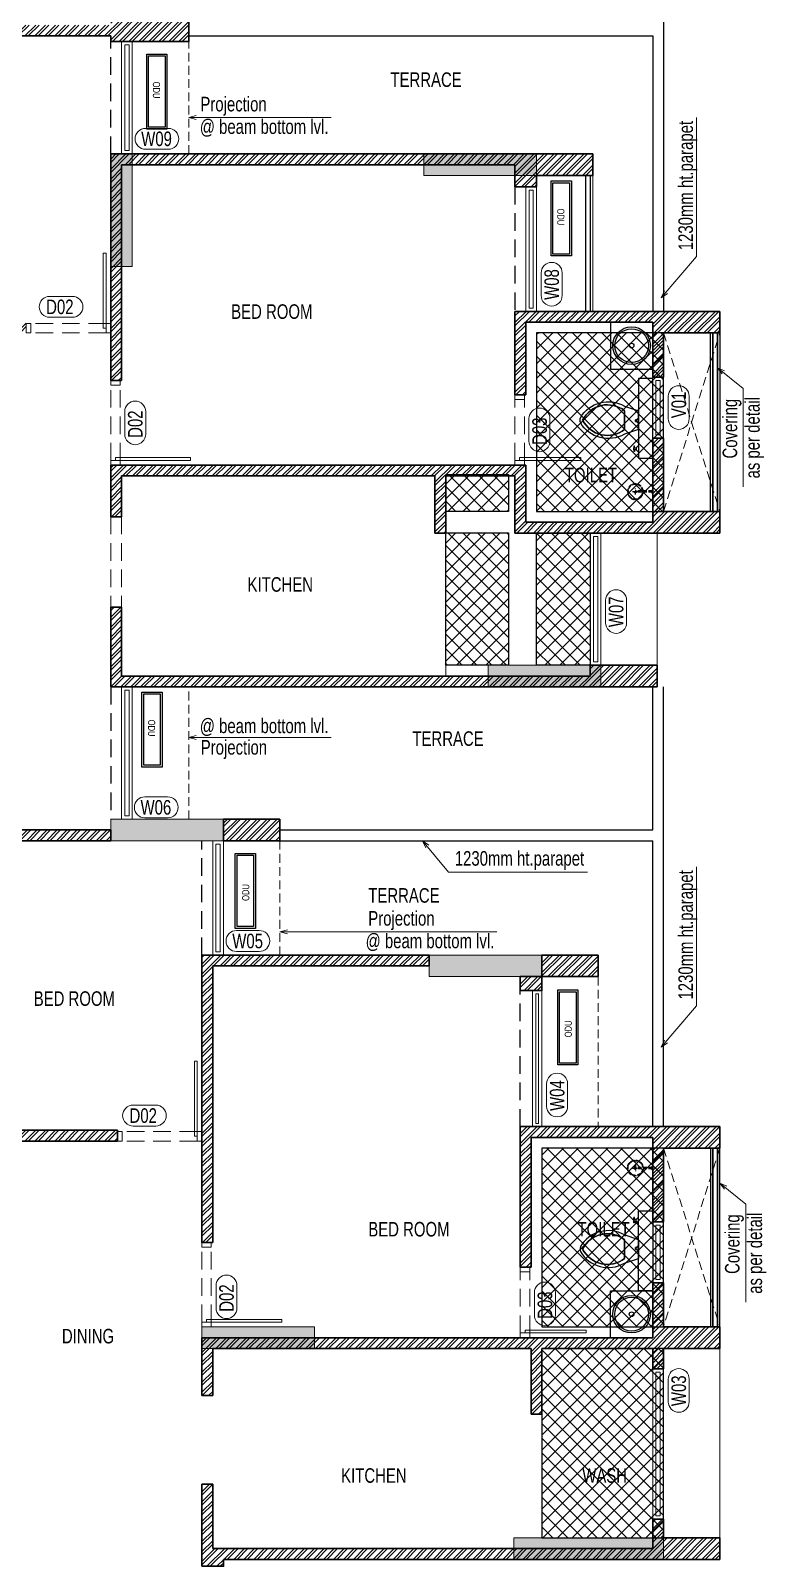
# Model space of a CAD drawing. Header units: inches. Extents: x 853900 to 962947, y 469960 to 560972.
# Drawn here: x 871256 to 879093, y 514553 to 530841 of the extents above; entities that cross this region are included whole.
import ezdxf
from ezdxf.enums import TextEntityAlignment as Align

# ---------------------------------------------------------------- set-up
doc = ezdxf.new("R2010")
doc.units = ezdxf.units.IN
doc.header["$LTSCALE"] = 750
doc.linetypes.add('HIDDEN', pattern=[0.375, 0.25, -0.125])
doc.linetypes.add('HIDDEN2', pattern=[0.1875, 0.125, -0.0625])
doc.layers.get('0').update_dxf_attribs({"color": 8})
for name, color, linetype, lineweight in [('COLUMN', 8, 'Continuous', 13), ('DOOR NO-MSA', 8, 'Continuous', 9), ('DOOR-MSA', 8, 'Continuous', 13), ('DOTTED LINE-MSA', 8, 'HIDDEN2', 13), ('ELE-01-MSA', 8, 'Continuous', 30), ('ELE-03-MSA', 8, 'Continuous', 18), ('ELE-04-MSA', 8, 'Continuous', 15), ('TEXT DETAIL-MSA', 8, 'Continuous', 13), ('TEXT ROOM NAME-MSA', 8, 'Continuous', 13), ('WALL HATCH-MSA', 253, 'Continuous', 9), ('WALL-MSA', 8, 'Continuous', 30), ('WINDOE NO-MAS', 8, 'Continuous', 9), ('WINDOW-MSA', 8, 'Continuous', 13)]:
    doc.layers.add(name, color=color, linetype=linetype, lineweight=lineweight)
for name, color, linetype in [('ELE-02-MSA', 8, 'Continuous'), ('HATCH-SUNK 300MM-MSA', 253, 'Continuous'), ('P.FIXTURE', 8, 'Continuous'), ('R.C.C HATCH-MSA', 253, 'Continuous')]:
    doc.layers.add(name, color=color, linetype=linetype)
doc.styles.add('125', font='swisscl.ttf', dxfattribs={"height": 125})
doc.styles.add('ARIAL', font='swisscl.ttf')
doc.styles.add('Arial Narrow', font='swisscl.ttf', dxfattribs={"height": 150})
doc.styles.add('Arial-Reg+0.8Sc', font='swisscl.ttf')
doc.styles.add('MtXpl_Swis721_LtCn_B', font='swisscl.ttf')
doc.dimstyles.new('100 K.T', dxfattribs={"dimtxt": 360, "dimasz": 80, "dimexe": 0.18, "dimexo": 0.0625, "dimgap": 1, "dimtad": 1, "dimdec": 0, "dimzin": 0, "dimdsep": 46, "dimtxsty": 'ARIAL', "dimblk": 'DOT', "dimcen": 0.09, "dimse1": 1, "dimse2": 1, "dimclrd": 50, "dimclrt": 256, "dimadec": 0, "dimazin": 0, "dimtfac": 1, "dimtdec": 0, "dimtofl": 0, "dimtmove": 1, "dimatfit": 0, "dimfxl": 1, "dimtolj": 1, "dimtzin": 0, "dimlwd": -1, "dimarcsym": 0})
pattern_1 = [(45, (-826309.495, -504339.46), (-53.0330086, 53.0330086), []), (45, (-826274.14, -504339.46), (-53.0330086, 53.0330086), [])]

# ---------------------------------------------------------------- blocks, each defined once
blk = doc.blocks.new('A$C59c041b7')
at = {"layer": 'HATCH-SUNK 300MM-MSA', "transparency": 33554559}
h = blk.add_hatch(dxfattribs=at)
h.set_pattern_fill('ANSI37', color=256, scale=35)
h.paths.add_polyline_path([(20726, -32653), (19374, -32653), (19374, -34555), (20726, -34555)])
h = blk.add_hatch(dxfattribs=at)
h.set_pattern_fill('ANSI37', color=256, scale=35)
h.paths.add_polyline_path([(18407, -34162), (19074, -34162), (19074, -34555), (18407, -34555)])
h = blk.add_hatch(dxfattribs=at)
h.set_pattern_fill('ANSI37', color=256, scale=35)
h.paths.add_polyline_path([(18407, -34785), (19074, -34785), (19074, -36194), (18407, -36194)])
h = blk.add_hatch(dxfattribs=at)
h.set_pattern_fill('ANSI37', color=256, scale=35)
h.paths.add_polyline_path([(19374, -34785), (19945, -34785), (19945, -36194), (19374, -36194)])
h = blk.add_hatch(dxfattribs=at)
h.set_pattern_fill('ANSI37', color=256, scale=35)
h.paths.add_polyline_path([(20726, -41340), (19431, -41340), (19431, -43242), (20726, -43242)])
h = blk.add_hatch(dxfattribs=at)
h.set_pattern_fill('ANSI37', color=256, scale=35)
h.paths.add_polyline_path([(20726, -43472), (19431, -43472), (19431, -45490), (20726, -45490)])
at = {"layer": 'HATCH-SUNK 300MM-MSA'}
for points in [[(20726, -32653), (19374, -32653), (19374, -34555), (20726, -34555)], [(18407, -34162), (19074, -34162), (19074, -34555), (18407, -34555)], [(18407, -34785), (19074, -34785), (19074, -36194), (18407, -36194)], [(19374, -34785), (19945, -34785), (19945, -36194), (19374, -36194)], [(20726, -41340), (19431, -41340), (19431, -43242), (20726, -43242)], [(20726, -43472), (19431, -43472), (19431, -45490), (20726, -45490)]]:
    blk.add_lwpolyline(points, close=True, dxfattribs=at)
blk = doc.blocks.new('t4tgg34')
for points in [[(375405, -62759), (375391, -62745), (375391, -62738), (375371, -62738), (375371, -62720), (375391, -62720), (375391, -62713), (375405, -62699), (375405, -62635), (375255, -62585, 0.412342), (374785, -62709, 0.132891), (374785, -62761, 0.412336), (375255, -62885), (375405, -62835)], [(375255, -62835, -0.475238), (374809, -62735, -0.475243), (375255, -62635)]]:
    blk.add_lwpolyline(points, format="xyb", close=True)
blk.add_lwpolyline([(375255, -62835), (375255, -62635, 0.475243), (374809, -62735, 0.475238), (375255, -62835, 0.489246)], format="xyb")
blk.add_lwpolyline([(375405, -62635), (375405, -62699), (375391, -62713), (375391, -62720), (375371, -62720), (375371, -62738), (375391, -62738), (375391, -62745), (375405, -62759), (375405, -62699), (375405, -62835)])
blk = doc.blocks.new('9')
at = {"linetype": 'Continuous'}
for p, q in [((709870, -390415), (709870, -390434)), ((709876, -390415), (709876, -390434)), ((709876, -390434), (709870, -390434))]:
    blk.add_line(p, q, dxfattribs=at)
for points in [[(709876, -390396), (709876, -390377), (709870, -390377), (709870, -390396)], [(709895, -390396), (709920, -390370), (709920, -390440), (709895, -390415)]]:
    blk.add_lwpolyline(points, dxfattribs=at)
blk.add_lwpolyline([(709895, -390415), (709870, -390415), (709870, -390396), (709895, -390396)], close=True, dxfattribs=at)
blk = doc.blocks.new('SHOWE')
at = {"linetype": 'HIDDEN', "ltscale": 0.2}
for p, q in [((3964261, -1171718), (3964261, -1171675)), ((3964261, -1171675), (3964263, -1171675)), ((3964261, -1171718), (3964263, -1171718)), ((3964264, -1171676), (3964264, -1171716)), ((3964269, -1171681), (3964269, -1171696)), ((3964269, -1171689), (3964438, -1171689)), ((3964269, -1171712), (3964269, -1171696)), ((3964269, -1171704), (3964438, -1171704)), ((3964479, -1171696), (3964416, -1171696)), ((3964447, -1171665), (3964447, -1171728))]:
    blk.add_line(p, q, dxfattribs=at)
for radius in [12.5, 10.6]:
    blk.add_circle((3964447, -1171696), radius, dxfattribs=at)
for centre, radius, start, end in [((3964262, -1171676), 1.76, 358.0282, 62.0821), ((3964262, -1171716), 1.76, 297.9179, 1.9718), ((3964260, -1171685), 10.1, 28.3436, 64.2104), ((3964260, -1171707), 10.1, 295.7896, 331.6564), ((3964447, -1171696), 84.1, 185.2383, 174.7617), ((3964447, -1171696), 81.4, 185.4105, 174.5895), ((3964447, -1171696), 78, 185.6496, 174.3504)]:
    blk.add_arc(centre, radius, start, end, dxfattribs=at)
blk = doc.blocks.new('A$C16cd5f5f')
at = {"layer": 'WINDOW-MSA', "ltscale": 5000}
for points in [[(50, 50), (50, 850), (80, 850), (80, 50)], [(0, 0), (50, 0), (50, 100), (0, 100)], [(900, 0), (850, 0), (850, 100), (900, 100)]]:
    blk.add_lwpolyline(points, close=True, dxfattribs=at)
at = {"layer": 'WINDOW-MSA', "linetype": 'HIDDEN', "elevation": 0}
blk.add_lwpolyline([(50, 100), (850, 100)], dxfattribs=at)
at = {"layer": 'WINDOW-MSA', "linetype": 'HIDDEN'}
blk.add_lwpolyline([(50, 0), (850, 0)], dxfattribs=at)
blk = doc.blocks.new('A$Cbea8c011')
at = {"layer": 'ELE-02-MSA', "elevation": 0}
for points in [[(400, -108), (-400, -108), (-400, 108), (400, 108)], [(380, -88), (-380, -88), (-380, 88), (380, 88)]]:
    blk.add_lwpolyline(points, close=True, dxfattribs=at)
at = {"layer": 'TEXT DETAIL-MSA', "style": 'Arial Narrow'}
blk.add_text('ODU', height=75, dxfattribs=at).set_placement((-106, -42, 0))
blk = doc.blocks.new('A$Ca69f7aba')
at = {"layer": 'WINDOW-MSA', "ltscale": 5000}
for points in [[(-750, 0), (-700, 0), (-700, -100), (-750, -100)], [(0, 0), (-50, 0), (-50, -100), (0, -100)], [(-50, -50), (-50, -700), (-80, -700), (-80, -50)]]:
    blk.add_lwpolyline(points, close=True, dxfattribs=at)
at = {"layer": 'WINDOW-MSA', "linetype": 'HIDDEN'}
blk.add_lwpolyline([(-50, 0), (-700, 0)], dxfattribs=at)
at = {"layer": 'WINDOW-MSA', "linetype": 'HIDDEN', "elevation": 0}
blk.add_lwpolyline([(-50, -100), (-700, -100)], dxfattribs=at)
blk = doc.blocks.new('Win-Tag-03')
blk.add_lwpolyline([(-130, 120), (130, 120, -0.414214), (250, 0), (250, 0, -0.414214), (130, -120), (-130, -120, -0.414214), (-250, 0), (-250, 0, -0.414214)], format="xyb", close=True)
blk = doc.blocks.new('_Dot')
at = {"linetype": 'ByBlock', "lineweight": -2}
blk.add_line((-0.5, 0), (-1, 0), dxfattribs=at)
at = {"linetype": 'ByBlock', "const_width": 0.5}
blk.add_lwpolyline([(-0.25, 0, 1), (0.25, 0, 1)], format="xyb", close=True, dxfattribs=at)
blk = doc.blocks.new('BLOCK-G & H TYPICAL COLOUMN')
at = {"layer": 'R.C.C HATCH-MSA'}
h = blk.add_hatch(color=256, dxfattribs=at)
h.dxf.hatch_style = 1
h.paths.add_polyline_path([(172697.62, -104207.75), (172688.57, -104207.75), (172688.57, -104255), (172697.62, -104255)])
h.paths.add_polyline_path([(172327.12, -104207.75), (172336.18, -104207.75), (172336.18, -104255), (172327.12, -104255)])
h.paths.add_polyline_path([(172819.88, -104207.75), (172819.88, -104216.81), (172867.12, -104216.81), (172867.12, -104207.75)])
h.paths.add_polyline_path([(172204.87, -104207.75), (172204.87, -104216.81), (172157.62, -104216.81), (172157.62, -104207.75)])
h.paths.add_polyline_path([(172561.18, -104240.06), (172552.12, -104240.06), (172552.12, -104287.31), (172561.18, -104287.31)])
h.paths.add_polyline_path([(172463.57, -104240.06), (172472.62, -104240.06), (172472.62, -104287.31), (172463.57, -104287.31)])
h.paths.add_polyline_path([(172177.87, -104422.2), (172177.87, -104431.25), (172130.62, -104431.25), (172130.62, -104422.2)])
h.paths.add_polyline_path([(172894.12, -104422.2), (172894.12, -104431.25), (172846.88, -104431.25), (172846.88, -104422.2)])
h.paths.add_polyline_path([(172336.12, -104486.75), (172336.12, -104495.81), (172288.87, -104495.81), (172288.87, -104486.75)])
h.paths.add_polyline_path([(172202.62, -104543.75), (172202.62, -104552.81), (172155.37, -104552.81), (172155.37, -104543.75)])
h.paths.add_polyline_path([(172822.13, -104543.75), (172822.13, -104552.81), (172869.37, -104552.81), (172869.37, -104543.75)])
h.paths.add_polyline_path([(172516.9, -104495.81), (172507.85, -104495.81), (172507.85, -104448.56), (172516.9, -104448.56)])
h.paths.add_polyline_path([(172697.62, -104104.25), (172688.57, -104104.25), (172688.57, -104057.01), (172697.62, -104057.01)])
h.paths.add_polyline_path([(172327.12, -104104.25), (172336.18, -104104.25), (172336.18, -104057.01), (172327.12, -104057.01)])
h.paths.add_polyline_path([(172819.88, -104104.25), (172819.88, -104095.2), (172867.12, -104095.2), (172867.12, -104104.25)])
h.paths.add_polyline_path([(172204.87, -104104.25), (172204.87, -104095.2), (172157.62, -104095.2), (172157.62, -104104.25)])
h.paths.add_polyline_path([(172561.18, -104071.94), (172552.12, -104071.94), (172552.12, -104024.7), (172561.18, -104024.7)])
h.paths.add_polyline_path([(172463.57, -104071.94), (172472.62, -104071.94), (172472.62, -104024.7), (172463.57, -104024.7)])
h.paths.add_polyline_path([(172177.87, -103889.81), (172177.87, -103880.75), (172130.62, -103880.75), (172130.62, -103889.81)])
h.paths.add_polyline_path([(172894.12, -103889.81), (172894.12, -103880.75), (172846.88, -103880.75), (172846.88, -103889.81)])
h.paths.add_polyline_path([(172336.12, -103825.25), (172336.12, -103816.2), (172288.87, -103816.2), (172288.87, -103825.25)])
h.paths.add_polyline_path([(172202.62, -103768.25), (172202.62, -103759.2), (172155.37, -103759.2), (172155.37, -103768.25)])
h.paths.add_polyline_path([(172822.13, -103768.25), (172822.13, -103759.2), (172869.37, -103759.2), (172869.37, -103768.25)])
h.paths.add_polyline_path([(172516.9, -103816.2), (172507.85, -103816.2), (172507.85, -103863.44), (172516.9, -103863.44)])
h.paths.add_polyline_path([(172548.37, -103699.31), (172548.37, -103690.25), (172595.62, -103690.25), (172595.62, -103699.31)])
h.paths.add_polyline_path([(172476.37, -103699.31), (172476.37, -103690.25), (172429.13, -103690.25), (172429.13, -103699.31)])
h.paths.add_polyline_path([(172726.82, -103612.31), (172726.82, -103603.25), (172774.06, -103603.25), (172774.06, -103612.31)])
h.paths.add_polyline_path([(172297.93, -103612.31), (172297.93, -103603.25), (172250.69, -103603.25), (172250.69, -103612.31)])
h.paths.add_polyline_path([(172920.37, -103523.81), (172920.37, -103514.75), (172857.56, -103514.75), (172857.56, -103523.81)])
h.paths.add_polyline_path([(172104.37, -103523.81), (172104.37, -103514.75), (172167.19, -103514.75), (172167.19, -103523.81)])
h.paths.add_polyline_path([(172476.37, -103492.94), (172467.32, -103492.94), (172467.32, -103445.7), (172476.37, -103445.7)])
h.paths.add_polyline_path([(172548.37, -103492.94), (172557.43, -103492.94), (172557.43, -103445.7), (172548.37, -103445.7)])
h.paths.add_polyline_path([(172663.43, -103454.75), (172759.5, -103454.75), (172759.5, -103349.7), (172663.43, -103349.7), (172663.43, -103358.75), (172750.44, -103358.75), (172750.44, -103445.7), (172663.43, -103445.7)])
h.paths.add_polyline_path([(172361.32, -103454.75), (172265.25, -103454.75), (172265.25, -103349.7), (172361.32, -103349.7), (172361.32, -103358.75), (172274.31, -103358.75), (172274.31, -103445.7), (172361.32, -103445.7)])
h.paths.add_polyline_path([(172428.37, -103358.75), (172419.32, -103358.75), (172419.32, -103311.51), (172428.37, -103311.51)])
h.paths.add_polyline_path([(172428.37, -103132.74), (172419.32, -103132.74), (172419.32, -103179.99), (172428.37, -103179.99)])
h.paths.add_polyline_path([(172151.62, -103286.75), (172151.62, -103277.7), (172104.37, -103277.7), (172104.37, -103286.75)])
h.paths.add_polyline_path([(172245.43, -103162.74), (172245.43, -103153.68), (172198.19, -103153.68), (172198.19, -103162.74)])
h.paths.add_polyline_path([(172428.37, -103021.25), (172419.32, -103021.25), (172419.32, -103068.5), (172428.37, -103068.5)])
h.paths.add_polyline_path([(172245.43, -102997.25), (172236.37, -102997.25), (172236.37, -103044.5), (172245.43, -103044.5)])
h.paths.add_polyline_path([(172104.37, -102997.25), (172104.37, -103006.31), (172151.62, -103006.31), (172151.62, -102997.25)])
h.paths.add_polyline_path([(172596.37, -103358.75), (172605.43, -103358.75), (172605.43, -103311.51), (172596.37, -103311.51)])
h.paths.add_polyline_path([(172596.37, -103132.74), (172605.43, -103132.74), (172605.43, -103179.99), (172596.37, -103179.99)])
h.paths.add_polyline_path([(172873.13, -103286.75), (172873.13, -103277.7), (172920.37, -103277.7), (172920.37, -103286.75)])
h.paths.add_polyline_path([(172779.32, -103162.74), (172779.32, -103153.68), (172826.56, -103153.68), (172826.56, -103162.74)])
h.paths.add_polyline_path([(172596.37, -103021.25), (172605.43, -103021.25), (172605.43, -103068.5), (172596.37, -103068.5)])
h.paths.add_polyline_path([(172779.32, -102997.25), (172788.37, -102997.25), (172788.37, -103044.5), (172779.32, -103044.5)])
h.paths.add_polyline_path([(172920.37, -102997.25), (172920.37, -103006.31), (172873.13, -103006.31), (172873.13, -102997.25)])
h.paths.add_polyline_path([(172548.37, -104612.7), (172548.37, -104621.75), (172595.62, -104621.75), (172595.62, -104612.7)])
h.paths.add_polyline_path([(172476.37, -104612.7), (172476.37, -104621.75), (172429.13, -104621.75), (172429.13, -104612.7)])
h.paths.add_polyline_path([(172297.93, -104699.7), (172297.93, -104708.75), (172250.69, -104708.75), (172250.69, -104699.7)])
h.paths.add_polyline_path([(172104.37, -104788.2), (172104.37, -104797.25), (172167.19, -104797.25), (172167.19, -104788.2)])
h.paths.add_polyline_path([(172726.82, -104699.7), (172726.82, -104708.75), (172774.06, -104708.75), (172774.06, -104699.7)])
h.paths.add_polyline_path([(172920.37, -104788.2), (172920.37, -104797.25), (172857.56, -104797.25), (172857.56, -104788.2)])
h.paths.add_polyline_path([(172476.37, -104819.06), (172467.32, -104819.06), (172467.32, -104866.31), (172476.37, -104866.31)])
h.paths.add_polyline_path([(172548.37, -104819.06), (172557.43, -104819.06), (172557.43, -104866.31), (172548.37, -104866.31)])
h.paths.add_polyline_path([(172663.43, -104857.25), (172759.5, -104857.25), (172759.5, -104962.31), (172663.43, -104962.31), (172663.43, -104953.25), (172750.44, -104953.25), (172750.44, -104866.31), (172663.43, -104866.31)])
h.paths.add_polyline_path([(172361.32, -104857.25), (172265.25, -104857.25), (172265.25, -104962.31), (172361.32, -104962.31), (172361.32, -104953.25), (172274.31, -104953.25), (172274.31, -104866.31), (172361.32, -104866.31)])
h.paths.add_polyline_path([(172428.37, -104953.25), (172419.32, -104953.25), (172419.32, -105000.5), (172428.37, -105000.5)])
h.paths.add_polyline_path([(172428.37, -105178.31), (172419.32, -105178.31), (172419.32, -105131.06), (172428.37, -105131.06)])
h.paths.add_polyline_path([(172151.62, -105025.25), (172151.62, -105034.31), (172104.37, -105034.31), (172104.37, -105025.25)])
h.paths.add_polyline_path([(172245.43, -105072.5), (172236.37, -105072.5), (172236.37, -105025.25), (172245.43, -105025.25)])
h.paths.add_polyline_path([(172428.37, -105290.75), (172419.32, -105290.75), (172419.32, -105243.51), (172428.37, -105243.51)])
h.paths.add_polyline_path([(172245.43, -105314.75), (172236.37, -105314.75), (172236.37, -105267.51), (172245.43, -105267.51)])
h.paths.add_polyline_path([(172104.37, -105277.35), (172113.43, -105277.35), (172113.43, -105314.75), (172104.37, -105314.75)])
h.paths.add_polyline_path([(172596.37, -104953.25), (172605.43, -104953.25), (172605.43, -105000.5), (172596.37, -105000.5)])
h.paths.add_polyline_path([(172596.37, -105178.31), (172605.43, -105178.31), (172605.43, -105131.06), (172596.37, -105131.06)])
h.paths.add_polyline_path([(172873.13, -105025.25), (172873.13, -105034.31), (172920.37, -105034.31), (172920.37, -105025.25)])
h.paths.add_polyline_path([(172788.37, -105025.25), (172779.32, -105025.25), (172779.32, -105072.5), (172788.37, -105072.5)])
h.paths.add_polyline_path([(172596.37, -105290.75), (172605.43, -105290.75), (172605.43, -105243.51), (172596.37, -105243.51)])
h.paths.add_polyline_path([(172779.32, -105314.75), (172788.37, -105314.75), (172788.37, -105267.51), (172779.32, -105267.51)])
h.paths.add_polyline_path([(172911.32, -105314.75), (172920.37, -105314.75), (172920.37, -105277.35), (172911.32, -105277.35)])
h.paths.add_polyline_path([(172688.63, -104486.75), (172688.63, -104495.81), (172735.87, -104495.81), (172735.87, -104486.75)])
h.paths.add_polyline_path([(172688.63, -103825.25), (172688.63, -103816.2), (172735.87, -103816.2), (172735.87, -103825.25)])
at = {"layer": 'COLUMN'}
for points in [[(172697.62, -104207.75), (172688.57, -104207.75), (172688.57, -104255), (172697.62, -104255)], [(172819.88, -104207.75), (172819.88, -104216.81), (172867.12, -104216.81), (172867.12, -104207.75)], [(172894.12, -104422.2), (172894.12, -104431.25), (172846.88, -104431.25), (172846.88, -104422.2)], [(172688.63, -104486.75), (172688.63, -104495.81), (172735.87, -104495.81), (172735.87, -104486.75)], [(172822.13, -104543.75), (172822.13, -104552.81), (172869.37, -104552.81), (172869.37, -104543.75)], [(172726.82, -104699.7), (172726.82, -104708.75), (172774.06, -104708.75), (172774.06, -104699.7)], [(172920.37, -104788.2), (172920.37, -104797.25), (172857.56, -104797.25), (172857.56, -104788.2)]]:
    blk.add_lwpolyline(points, close=True, dxfattribs=at)
blk = doc.blocks.new('A$Ca663e582')
at = {"layer": 'WALL HATCH-MSA'}
h = blk.add_hatch(dxfattribs=at)
h.set_pattern_fill('ANSI32', color=256, scale=200)
h.set_pattern_definition(pattern_1)
h.paths.add_polyline_path([(14839, 29547), (14839, 29490), (11488, 29490), (11488, 32537), (13939, 32537), (13939, 32652), (11813, 32652), (11813, 34023), (11698, 34023), (11698, 32652), (11373, 32652), (11373, 26212), (11698, 26212), (11698, 24841), (11813, 24841), (11813, 26212), (13939, 26212), (13939, 26327), (11488, 26327), (11488, 29375), (14839, 29375), (14839, 29317), (15669, 29317), (15669, 29547)])
h = blk.add_hatch(dxfattribs=at)
h.set_pattern_fill('ANSI32', color=256, scale=200)
h.set_pattern_definition(pattern_1)
h.paths.add_polyline_path([(19974, 27888), (19974, 28118), (14839, 28118), (14839, 25703), (14954, 25703), (14954, 28003), (19144, 28003), (19144, 27768), (19374, 27768), (19374, 27888)])
h = blk.add_hatch(dxfattribs=at)
h.set_pattern_fill('ANSI32', color=256, scale=200)
h.set_pattern_definition(pattern_1)
h.paths.add_polyline_path([(21326, 26211), (21326, 26441), (19144, 26441), (19144, 25553), (19259, 25553), (19259, 26326), (20611, 26326), (20611, 25741), (20726, 25741), (20726, 26211)])
h = blk.add_hatch(dxfattribs=at)
h.set_pattern_fill('ANSI32', color=256, scale=200)
h.set_pattern_definition(pattern_1)
h.paths.add_polyline_path([(20726, 24309), (20726, 25091), (20611, 25091), (20611, 24194), (19259, 24194), (19259, 24803), (14839, 24803), (14839, 24253), (14954, 24253), (14954, 24688), (18292, 24688), (18292, 24079), (18407, 24079), (18407, 24688), (19144, 24688), (19144, 24079), (21326, 24079), (21326, 24309)])
h = blk.add_hatch(dxfattribs=at)
h.set_pattern_fill('ANSI32', color=256, scale=200)
h.set_pattern_definition(pattern_1)
h.paths.add_polyline_path([(20660, 22671), (19945, 22671), (19945, 22556), (14954, 22556), (14954, 23291), (14839, 23291), (14839, 22441), (20660, 22441)])
h = blk.add_hatch(dxfattribs=at)
h.set_pattern_fill('ANSI32', color=256, scale=200)
h.set_pattern_definition(pattern_1)
h.paths.add_polyline_path([(16640, 20801), (16640, 21031), (16040, 21031), (16040, 20801)])
h = blk.add_hatch(dxfattribs=at)
h.set_pattern_fill('ANSI32', color=256, scale=200)
h.set_pattern_definition(pattern_1)
h.paths.add_polyline_path([(11528, 20916), (11528, 20801), (12192, 20801), (12192, 17832), (11278, 17832), (11278, 16202), (12268, 16202), (12268, 15706), (11278, 15706), (11278, 15591), (12268, 15591), (12268, 14841), (11278, 14841), (11278, 11391), (11508, 11391), (11508, 11506), (11393, 11506), (11393, 14726), (13626, 14726), (13626, 16852), (13511, 16852), (13511, 16317), (13033, 16317), (13033, 16202), (13511, 16202), (13511, 14841), (12383, 14841), (12383, 16317), (11393, 16317), (11393, 17602), (14910, 17602), (14910, 17717), (12307, 17717), (12307, 20801), (14840, 20801), (14840, 20916)])
h = blk.add_hatch(dxfattribs=at)
h.set_pattern_fill('ANSI32', color=256, scale=200)
h.set_pattern_definition(pattern_1)
h.paths.add_polyline_path([(15810, 16522), (15925, 16522), (15925, 19468), (18231, 19468), (18231, 19583), (15810, 19583)])
h = blk.add_hatch(dxfattribs=at)
h.set_pattern_fill('ANSI32', color=256, scale=200)
h.set_pattern_definition(pattern_1)
h.paths.add_polyline_path([(20031, 19353), (20031, 19583), (19431, 19583), (19431, 19353)])
h = blk.add_hatch(dxfattribs=at)
h.set_pattern_fill('ANSI32', color=256, scale=200)
h.set_pattern_definition(pattern_1)
h.paths.add_polyline_path([(19431, 19353), (19201, 19353), (19201, 19205), (19431, 19205)])
h = blk.add_hatch(dxfattribs=at)
h.set_pattern_fill('ANSI32', color=256, scale=200)
h.set_pattern_definition(pattern_1)
h.paths.add_polyline_path([(19201, 17755), (19201, 16257), (19316, 16257), (19316, 17640), (20611, 17640), (20611, 16742), (20726, 16742), (20726, 17525), (21326, 17525), (21326, 17755)])
h = blk.add_hatch(dxfattribs=at)
h.set_pattern_fill('ANSI32', color=256, scale=200)
h.set_pattern_definition(pattern_1)
h.paths.add_polyline_path([(21326, 15622), (20726, 15622), (20726, 16092), (20611, 16092), (20611, 15507), (15810, 15507), (15810, 14892), (15925, 14892), (15925, 15392), (19316, 15392), (19316, 14692), (19431, 14692), (19431, 15392), (20611, 15392), (20611, 15175), (20726, 15175), (20726, 15392), (21326, 15392)])
h = blk.add_hatch(dxfattribs=at)
h.set_pattern_fill('ANSI32', color=256, scale=200)
h.set_pattern_definition(pattern_1)
h.paths.add_polyline_path([(20726, 13375), (20726, 13575), (20611, 13575), (20611, 13260), (15925, 13260), (15925, 13945), (15810, 13945), (15810, 13071), (16040, 13071), (16040, 13145), (21326, 13145), (21326, 13375)])
at = {"layer": 'DOOR-MSA', "linetype": 'HIDDEN'}
for p, q in [((14839, 24253), (14839, 23291)), ((14954, 24253), (14954, 23291))]:
    blk.add_line(p, q, dxfattribs=at)
at = {"layer": 'DOTTED LINE-MSA'}
for p, q in [((15669, 28118), (15669, 29317)), ((15669, 21031), (15669, 22441)), ((16640, 20801), (16640, 19583)), ((20031, 19353), (20031, 17755))]:
    blk.add_line(p, q, dxfattribs=at)
for points in [[(20726, 26211), (21326, 24309)], [(20726, 24309), (21326, 26211)], [(20726, 17525), (21326, 15622)], [(21326, 17525), (20726, 15622)]]:
    blk.add_lwpolyline(points, dxfattribs=at)
at = {"layer": 'ELE-01-MSA'}
for p, q in [((21251, 24309), (21251, 26211)), ((21301, 26211), (21301, 24309)), ((21251, 17525), (21251, 15622)), ((21301, 15622), (21301, 17525))]:
    blk.add_line(p, q, dxfattribs=at)
at = {"layer": 'ELE-02-MSA'}
for p, q in [((20726, 32423), (20726, 26441)), ((15669, 29375), (20611, 29375)), ((20611, 29375), (20611, 26441)), ((19899, 26441), (19899, 27888)), ((19949, 26441), (19949, 27888)), ((21226, 24309), (21226, 26211)), ((21326, 26211), (21326, 24309)), ((20611, 20916), (20611, 22441)), ((20726, 17755), (20726, 22441)), ((16640, 20916), (20611, 20916)), ((16640, 20801), (20611, 20801)), ((20611, 17755), (20611, 20801)), ((21226, 17525), (21226, 15622)), ((21326, 15622), (21326, 17525))]:
    blk.add_line(p, q, dxfattribs=at)
at = {"layer": 'ELE-02-MSA', "linetype": 'HIDDEN'}
for p, q in [((14839, 28118), (14839, 29317)), ((19144, 27768), (19144, 26441)), ((14839, 22441), (14840, 21031)), ((15810, 19583), (15810, 20801)), ((19201, 17755), (19201, 19205))]:
    blk.add_line(p, q, dxfattribs=at)
at = {"layer": 'ELE-03-MSA'}
for p, q in [((18407, 24079), (18407, 22556)), ((19431, 14692, 0), (19431, 13375))]:
    blk.add_line(p, q, dxfattribs=at)
at = {"layer": 'ELE-04-MSA'}
for p, q in [((19974, 26441), (19974, 27888)), ((20660, 22671), (20660, 24079)), ((21326, 13375), (21326, 15392))]:
    blk.add_line(p, q, dxfattribs=at)
at = {"layer": 'P.FIXTURE'}
for points in [[(20611, 26326), (20161, 26326), (20161, 25826), (20611, 25826)], [(20461, 25726), (20461, 24876), (20611, 24876), (20611, 25726)], [(20461, 16007), (20461, 16857), (20611, 16857), (20611, 16007)], [(20611, 15507), (20161, 15507), (20161, 16007), (20611, 16007)]]:
    blk.add_lwpolyline(points, close=True, dxfattribs=at)
for centre, radius in [((20386, 26076), 200), ((20386, 26076), 180), ((20386, 26076), 25), ((20386, 15757), 200), ((20386, 15757), 180), ((20386, 15757), 25)]:
    blk.add_circle(centre, radius, dxfattribs=at)
at = {"layer": 'WALL-MSA'}
for p, q in [((15669, 29317), (15669, 29547)), ((14839, 29375), (11488, 29375)), ((14839, 29317), (14839, 29375)), ((15669, 29317), (14839, 29317)), ((19974, 28118), (14839, 28118)), ((14839, 28118), (14839, 25703)), ((19974, 28118), (19974, 27888)), ((19144, 28003), (14954, 28003)), ((14954, 28003), (14954, 25703)), ((19144, 27768), (19144, 28003)), ((19974, 27888), (19374, 27888)), ((19374, 27888), (19374, 27768)), ((19374, 27768), (19144, 27768)), ((19144, 26441), (21326, 26441)), ((19144, 25553), (19144, 26441)), ((21326, 26211), (21326, 26441)), ((19259, 26326), (20611, 26326)), ((19259, 25553), (19259, 26326, 0)), ((20611, 25741), (20611, 26326)), ((20726, 25741), (20726, 26211)), ((20726, 26211), (21326, 26211)), ((20611, 25741), (20726, 25741)), ((14954, 25703), (14839, 25703)), ((19144, 25553), (19259, 25553)), ((20611, 24194), (20611, 25091)), ((20611, 25091), (20726, 25091)), ((20726, 24309), (20726, 25091)), ((19259, 24803), (14839, 24803)), ((14839, 24803), (14839, 24253)), ((19259, 24803, 0), (19259, 24194)), ((18292, 24688), (14954, 24688)), ((14954, 24688), (14954, 24253)), ((18292, 24079), (18292, 24688)), ((19144, 24688), (18407, 24688)), ((18407, 24079), (18407, 24688)), ((19144, 24688), (19144, 24079)), ((21326, 24309), (20726, 24309)), ((21326, 24079), (21326, 24309)), ((14954, 24253), (14839, 24253)), ((20611, 24194), (19259, 24194)), ((18407, 24079), (18292, 24079)), ((21326, 24079), (19144, 24079)), ((14954, 23291), (14839, 23291)), ((14839, 23291), (14839, 22441)), ((14954, 23291), (14954, 22556)), ((20660, 22441), (20660, 22671)), ((14839, 22441), (20660, 22441)), ((16040, 21031), (16640, 21031)), ((16040, 20801), (16040, 21031)), ((16640, 20801), (16640, 21031)), ((14840, 20916), (11528, 20916)), ((14840, 20916), (14840, 20801)), ((14840, 20801), (12307, 20801)), ((16040, 20801), (16640, 20801)), ((18231, 19583), (15810, 19583)), ((15810, 16522), (15810, 19583)), ((18231, 19583), (18231, 19468)), ((20031, 19583), (19431, 19583)), ((19431, 19353), (19431, 19583)), ((20031, 19353), (20031, 19583)), ((18231, 19468), (15925, 19468)), ((15925, 16522), (15925, 19468)), ((19201, 19205), (19201, 19353)), ((19201, 19353), (19431, 19353)), ((20031, 19353), (19431, 19353)), ((19201, 17755, 0), (19201, 16257)), ((19201, 17755), (21326, 17755)), ((21326, 17525), (21326, 17755)), ((14910, 17602), (11393, 17602)), ((14910, 17717), (12307, 17717)), ((14910, 17602), (14910, 17717)), ((19316, 17640, 0), (19316, 16257, 0)), ((19316, 17640, 0), (20611, 17640)), ((20611, 16742), (20611, 17640)), ((20726, 17525), (21326, 17525)), ((20726, 16742), (20726, 17525)), ((20611, 16742), (20726, 16742)), ((15925, 16522), (15810, 16522)), ((19201, 16257), (19316, 16257, 0)), ((20611, 16092), (20726, 16092)), ((20611, 15507), (20611, 16092)), ((20726, 15622), (20726, 16092)), ((20611, 15507), (15810, 15507)), ((15810, 14892), (15810, 15507)), ((21326, 15622), (20726, 15622)), ((21326, 15392), (21326, 15622)), ((19316, 15392), (15925, 15392)), ((15925, 14892), (15925, 15392)), ((19316, 15392), (19316, 14692, 0)), ((19431, 15392), (19431, 14692, 0)), ((20611, 15392), (19431, 15392)), ((20611, 15392), (20611, 15175)), ((20726, 15392), (20726, 15175)), ((21326, 15392), (20726, 15392)), ((20726, 15175), (20611, 15175)), ((15925, 14892), (15810, 14892)), ((19431, 14692, 0), (19316, 14692, 0)), ((15810, 13071), (15810, 13945)), ((15925, 13945), (15810, 13945)), ((15925, 13260), (15925, 13945)), ((20726, 13575), (20611, 13575)), ((20611, 13575), (20611, 13260)), ((20726, 13575), (20726, 13375)), ((21326, 13375), (20726, 13375)), ((21326, 13145), (21326, 13375)), ((20611, 13260), (15925, 13260)), ((16040, 13145), (21326, 13145))]:
    blk.add_line(p, q, dxfattribs=at)
for points in [[(20660, 22671), (19945, 22671), (19945, 22556), (14954, 22556)], [(19201, 19205), (19431, 19205), (19431, 19353)], [(15810, 13071), (16040, 13071), (16040, 13145)]]:
    blk.add_lwpolyline(points, dxfattribs=at)
at = {"layer": 'WINDOW-MSA'}
for p, q in [((14954, 29317), (14954, 28118)), ((15069, 29317), (15069, 28118)), ((19259, 27768), (19259, 26441)), ((19374, 27768), (19374, 26441)), ((20611, 25741), (20611, 25091)), ((20726, 25741), (20726, 25091)), ((19945, 24079), (19945, 22671)), ((20060, 24079), (19945, 24079)), ((20060, 24079), (20060, 22671)), ((14954, 22441), (14954, 21031)), ((15069, 22441), (15069, 21031)), ((15925, 20801), (15925, 19583)), ((16040, 20801), (16040, 19583)), ((19331, 19205), (19331, 17755)), ((19431, 19205), (19431, 17755)), ((20611, 16742), (20611, 16092)), ((20726, 16092), (20726, 16742)), ((20611, 15175), (20611, 13575)), ((20726, 13575), (20726, 15175))]:
    blk.add_line(p, q, dxfattribs=at)
for points in [[(14989, 28153), (14989, 29282), (15034, 29282), (15034, 28153)], [(19294, 26476), (19294, 27733), (19339, 27733), (19339, 26476)], [(20646, 25126), (20646, 25706), (20691, 25706), (20691, 25126)], [(19980, 22706), (19980, 24044), (20025, 24044), (20025, 22706)], [(14989, 21066), (14989, 22406), (15034, 22406), (15034, 21066)], [(15960, 19618), (15960, 20766), (16005, 20766), (16005, 19618)], [(19366, 17790), (19366, 19170), (19396, 19170), (19396, 17790)], [(20691, 16707), (20691, 16127), (20646, 16127), (20646, 16707)], [(20691, 15140), (20691, 13610), (20646, 13610), (20646, 15140)]]:
    blk.add_lwpolyline(points, close=True, dxfattribs=at)
for p, rotation in [((15330, 28782, 0), 270), ((19637, 27431, 0), 270), ((15279, 21985, 0), 270), ((16272, 20266, 0), 90.00000000000001), ((19707, 18813, 0), 90.00000000000001)]:
    blk.add_blockref('A$Cbea8c011', p, dxfattribs=dict(rotation=rotation))
at = {"layer": 'COLUMN', "xscale": 25.4, "yscale": 25.4, "zscale": 25.4}
blk.add_blockref('BLOCK-G & H TYPICAL COLOUMN', (-4371451, 2674995), dxfattribs=at)
at = {"layer": 'DOOR NO-MSA', "xscale": 0.9300595238095237, "yscale": 0.9300595238095237, "zscale": 0.9300595238095237}
for p in [(14310, 26489, 0), (15198, 17873, 0)]:
    blk.add_blockref('Win-Tag-03', p, dxfattribs=at)
at = {"layer": 'DOOR NO-MSA', "xscale": 0.9300595238095237, "yscale": 0.9300595238095237, "zscale": 0.9300595238095237, "rotation": 89.99999999999993}
for p in [(15100, 25253, 0), (19405, 25178, 0), (16072, 15942, 0), (19463, 15867, 0)]:
    blk.add_blockref('Win-Tag-03', p, dxfattribs=at)
at = {"layer": 'DOOR-MSA', "xscale": -1}
for p in [(14839, 26212, 0), (15810, 17602, 0)]:
    blk.add_blockref('A$C16cd5f5f', p, dxfattribs=at)
for name, p, rotation in [('A$C16cd5f5f', (14839, 24803, 0), 270), ('A$Ca69f7aba', (19144, 24803), 89.99999999999993), ('A$Ca69f7aba', (19201, 15507), 90)]:
    blk.add_blockref(name, p, dxfattribs=dict(at, rotation=rotation))
at = {"layer": 'HATCH-SUNK 300MM-MSA'}
blk.add_blockref('A$C59c041b7', (0, 58865), dxfattribs=at)
at = {"layer": 'P.FIXTURE', "xscale": -1, "rotation": 180}
for name, p in [('t4tgg34', (-354944, -37453)), ('9', (-689459, -373648))]:
    blk.add_blockref(name, p, dxfattribs=at)
at = {"layer": 'P.FIXTURE'}
for name, p in [('9', (-689459, 415382)), ('t4tgg34', (-354944, 79186))]:
    blk.add_blockref(name, p, dxfattribs=at)
at = {"layer": 'P.FIXTURE', "lineweight": 30, "rotation": 180}
blk.add_blockref('SHOWE', (3984873, -1147176), dxfattribs=at)
at = {"layer": 'P.FIXTURE', "lineweight": 30, "xscale": -1}
blk.add_blockref('SHOWE', (3984873, 1189010), dxfattribs=at)
at = {"layer": 'WINDOE NO-MAS', "xscale": 0.9300595238095237, "yscale": 0.9300595238095237, "zscale": 0.9300595238095237}
for p in [(15331, 28279, 0), (15324, 21157, 0), (16300, 19733)]:
    blk.add_blockref('Win-Tag-03', p, dxfattribs=at)
at = {"layer": 'WINDOE NO-MAS', "xscale": 0.9300595238095237, "yscale": 0.9300595238095237, "zscale": 0.9300595238095237, "rotation": 89.99999999999993}
for p in [(19535, 26730), (20888, 25416), (20221, 23243), (19593, 18092), (20888, 14945)]:
    blk.add_blockref('Win-Tag-03', p, dxfattribs=at)
at = {"layer": 'WINDOW-MSA', "xscale": -1, "rotation": 270}
blk.add_blockref('A$C16cd5f5f', (15810, 15622), dxfattribs=at)
at = {"layer": 'DOOR NO-MSA', "style": 'Arial-Reg+0.8Sc'}
for p in [(14297, 26489, 0), (15185, 17873, 0)]:
    blk.add_text('D02', height=155, dxfattribs=at).set_placement(p, align=Align.MIDDLE_CENTER)
for s, p in [('D02', (15100, 25239, 0)), ('D03', (19406, 25164, 0)), ('D02', (16072, 15929, 0)), ('D03', (19463, 15853, 0))]:
    blk.add_text(s, height=155, rotation=90, dxfattribs=at).set_placement(p, align=Align.MIDDLE_CENTER)
at = {"layer": 'TEXT DETAIL-MSA', "style": '125'}
for s, p in [('Projection', (16147, 28649)), ('@ beam bottom lvl.', (16473, 28409)), ('@ beam bottom lvl.', (16473, 22025)), ('Projection', (16151, 21796)), ('1230mm ht.parapet', (19192, 20613)), ('Projection', (17935, 19974)), ('@ beam bottom lvl.', (18239, 19734))]:
    blk.add_text(s, height=155, dxfattribs=at).set_placement(p, align=Align.MIDDLE_CENTER)
for s, p in [('1230mm ht.parapet', (20962, 27781)), ('Covering', (21433, 25191)), ('as per detail', (21673, 25094)), ('1230mm ht.parapet', (20962, 19798)), ('Covering', (21458, 16504)), ('as per detail', (21698, 16407))]:
    blk.add_text(s, height=155, rotation=90, dxfattribs=at).set_placement(p, align=Align.MIDDLE_CENTER)
at = {"layer": 'TEXT ROOM NAME-MSA', "lineweight": 0, "style": 'MtXpl_Swis721_LtCn_B'}
for s, p in [('TERRACE', (17818, 28832, 0)), ('BED ROOM', (16122, 26361, 0)), ('TOILET', (19675, 24619)), ('KITCHEN', (16296, 23454, 0)), ('TERRACE', (18052, 21812, 0)), ('TERRACE', (17582, 20141, 0)), ('BED ROOM', (14019, 19042, 0)), ('BED ROOM', (17582, 16585, 0)), ('TOILET', (19810, 16585, 0)), ('DINING', (14319, 15446, 0)), ('KITCHEN', (17293, 13961, 0)), ('WASH', (19861, 13961, 0))]:
    blk.add_text(s, height=155, dxfattribs=at).set_placement(p)
at = {"layer": 'WINDOE NO-MAS', "style": 'Arial-Reg+0.8Sc'}
for s, p in [('W09', (15327, 28279, 0)), ('W06', (15320, 21157, 0)), ('W05', (16297, 19733))]:
    blk.add_text(s, height=155, dxfattribs=at).set_placement(p, align=Align.MIDDLE_CENTER)
for s, p in [('W08', (19535, 26727)), ('V01', (20888, 25444)), ('W07', (20221, 23240)), ('W04', (19593, 18086)), ('W03', (20888, 14941))]:
    blk.add_text(s, height=155, rotation=90, dxfattribs=at).set_placement(p, align=Align.MIDDLE_CENTER)
at = {"layer": 'TEXT DETAIL-MSA'}
for points in [[(15669, 28506), (16421, 28506), (17185, 28506)], [(20701, 26584), (21076, 27025), (21076, 28507)], [(21301, 25841), (21576, 25618), (21576, 24571)], [(15669, 21900), (16421, 21900), (17185, 21900)], [(18160, 20801), (18436, 20468), (19918, 20468)], [(20701, 18601), (21076, 19043), (21076, 20524)], [(16640, 19831), (17762, 19831), (18951, 19831)], [(21326, 17154), (21601, 16931), (21601, 15884)]]:
    blk.add_leader(points, dimstyle='100 K.T', override={"dimgap": 1, "dimtad": 0, "dimclrd": 256, "dimldrblk": 'Open30'}, dxfattribs=at)

msp = doc.modelspace()

# ---------------------------------------------------------------- block references
msp.add_blockref('A$Ca663e582', (857271.01, 501408.43))

doc.saveas('drawing.dxf')
